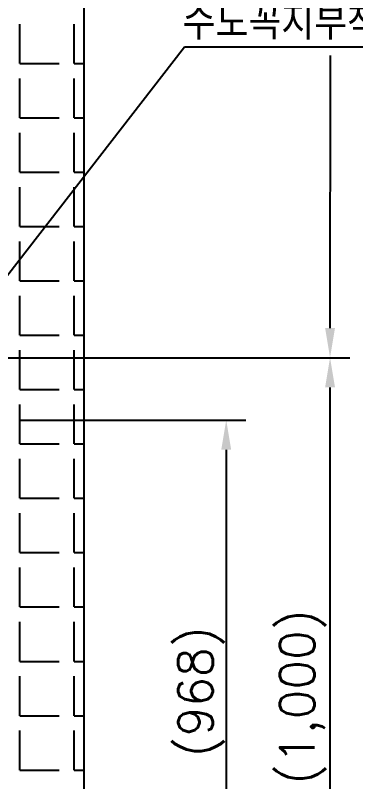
# Model space of a CAD drawing. Extents: x 2239 to 2659, y -1043 to -449.
# Drawn here: x 2581.3 to 2615.8, y -912.8 to -835.2 of the extents above; entities that cross this region are included whole.
import ezdxf

# ---------------------------------------------------------------- set-up
doc = ezdxf.new("R2010")
doc.units = 0
doc.header["$LTSCALE"] = 7
doc.header["$MEASUREMENT"] = 0
doc.layers.get('0').update_dxf_attribs({"color": 2, "linetype": 'CONTINUOUS'})
doc.layers.add('D', color=2, linetype='CONTINUOUS')
doc.layers.add('HT', color=3, linetype='CONTINUOUS')
doc.styles.add('GHS', font='romans', dxfattribs={"bigfont": 'ghs'})
doc.dimstyles.new('STANDARD$7', dxfattribs={"dimscale": 0, "dimtxt": 3.5, "dimasz": 3, "dimexe": 2, "dimexo": 1, "dimgap": 1, "dimtad": 1, "dimdec": 4, "dimdsep": 46, "dimtxsty": 'GHS', "dimcen": 1, "dimclrd": 256, "dimclre": 256, "dimclrt": 256, "dimadec": 4, "dimazin": 2, "dimtfac": 1, "dimtdec": 4, "dimtmove": 0, "dimatfit": 0, "dimfxl": 0, "dimtolj": 1, "dimtzin": 0, "dimlwd": -1, "dimlwe": -1, "dimarcsym": 0})

msp = doc.modelspace()

# ---------------------------------------------------------------- linework, layer by layer
for p, q in [((2613.159, -866.854), (2613.19, -839.278)), ((2579.041, -869.854), (2615.159, -869.854)), ((2613.159, -938.269), (2613.159, -872.854))]:
    msp.add_line(p, q)
for points in [[(2612.659, -866.854), (2613.659, -866.854), (2613.159, -869.854)], [(2612.659, -872.854), (2613.659, -872.854), (2613.159, -869.854)]]:
    msp.add_solid(points)
at = {"layer": 'D'}
for p, q in [((2581.823, -876.164), (2604.641, -876.164)), ((2581.823, -876.164), (2604.641, -876.164)), ((2602.641, -879.164), (2602.641, -938.269))]:
    msp.add_line(p, q, dxfattribs=at)
msp.add_solid([(2602.141, -879.164), (2603.141, -879.164), (2602.641, -876.164)], dxfattribs=at)
at = {"layer": 'HT', "ltscale": 0.5}
for p, q in [((2588.241, -955.446), (2588.241, -569.546)), ((2581.729, -840.079), (2581.729, -836.079)), ((2587.229, -840.079), (2587.229, -836.079)), ((2581.729, -840.079), (2585.729, -840.079)), ((2587.229, -840.079), (2588.241, -840.079)), ((2581.729, -845.579), (2581.729, -841.579)), ((2587.229, -845.579), (2587.229, -841.579)), ((2581.729, -845.579), (2585.729, -845.579)), ((2587.229, -845.579), (2588.241, -845.579)), ((2581.729, -851.079), (2581.729, -847.079)), ((2587.229, -851.079), (2587.229, -847.079)), ((2581.729, -851.079), (2585.729, -851.079)), ((2587.229, -851.079), (2588.241, -851.079)), ((2581.729, -856.579), (2581.729, -852.579)), ((2587.229, -856.579), (2587.229, -852.579)), ((2581.729, -856.579), (2585.729, -856.579)), ((2587.229, -856.579), (2588.241, -856.579)), ((2581.729, -862.079), (2581.729, -858.079)), ((2587.229, -862.079), (2587.229, -858.079)), ((2581.729, -862.079), (2585.729, -862.079)), ((2587.229, -862.079), (2588.241, -862.079)), ((2581.729, -867.579), (2581.729, -863.579)), ((2587.229, -867.579), (2587.229, -863.579)), ((2581.729, -867.579), (2585.729, -867.579)), ((2587.229, -867.579), (2588.241, -867.579)), ((2581.729, -873.079), (2581.729, -869.079)), ((2587.229, -873.079), (2587.229, -869.079)), ((2581.729, -873.079), (2585.729, -873.079)), ((2587.229, -873.079), (2588.241, -873.079)), ((2581.729, -878.579), (2581.729, -874.579)), ((2587.229, -878.579), (2587.229, -874.579)), ((2581.729, -878.579), (2585.729, -878.579)), ((2587.229, -878.579), (2588.241, -878.579)), ((2581.729, -884.079), (2581.729, -880.079)), ((2587.229, -884.079), (2587.229, -880.079)), ((2581.729, -884.079), (2585.729, -884.079)), ((2587.229, -884.079), (2588.241, -884.079)), ((2581.729, -889.579), (2581.729, -885.579)), ((2587.229, -889.579), (2587.229, -885.579)), ((2581.729, -889.579), (2585.729, -889.579)), ((2587.229, -889.579), (2588.241, -889.579)), ((2581.729, -895.079), (2581.729, -891.079)), ((2587.229, -895.079), (2587.229, -891.079)), ((2581.729, -895.079), (2585.729, -895.079)), ((2587.229, -895.079), (2588.241, -895.079)), ((2581.729, -900.579), (2581.729, -896.579)), ((2587.229, -900.579), (2587.229, -896.579)), ((2581.729, -900.579), (2585.729, -900.579)), ((2587.229, -900.579), (2588.241, -900.579)), ((2581.729, -906.079), (2581.729, -902.079)), ((2587.229, -906.079), (2587.229, -902.079)), ((2581.729, -906.079), (2585.729, -906.079)), ((2587.229, -906.079), (2588.241, -906.079)), ((2581.729, -911.579), (2581.729, -907.579)), ((2587.229, -911.579), (2587.229, -907.579)), ((2581.729, -911.579), (2585.729, -911.579)), ((2587.229, -911.579), (2588.241, -911.579))]:
    msp.add_line(p, q, dxfattribs=at)

# ---------------------------------------------------------------- texts
at = {"insert": (2610.409, -904.185), "char_height": 3.5, "attachment_point": 5, "rotation": 90, "style": 'GHS'}
msp.add_mtext('(1,000)', dxfattribs=at)
at = {"layer": 'D', "ltscale": 0.5, "style": 'GHS', "width": 0.9}
msp.add_text('수도꼭지부착나사15', height=3.5, dxfattribs=at).set_placement((2598.217, -837.664))
at = {"layer": 'D', "insert": (2600.103, -903.661), "char_height": 3.5, "attachment_point": 5, "rotation": 90, "style": 'GHS'}
msp.add_mtext('\\A1;(968)', dxfattribs=at)

# ---------------------------------------------------------------- leaders
at = {"layer": 'D'}
msp.add_leader([(2575.563, -867.804), (2598.417, -838.399), (2639.277, -838.399)], dimstyle='STANDARD$7', override={"dimscale": 1, "dimtad": 0}, dxfattribs=at)

doc.saveas('drawing.dxf')
